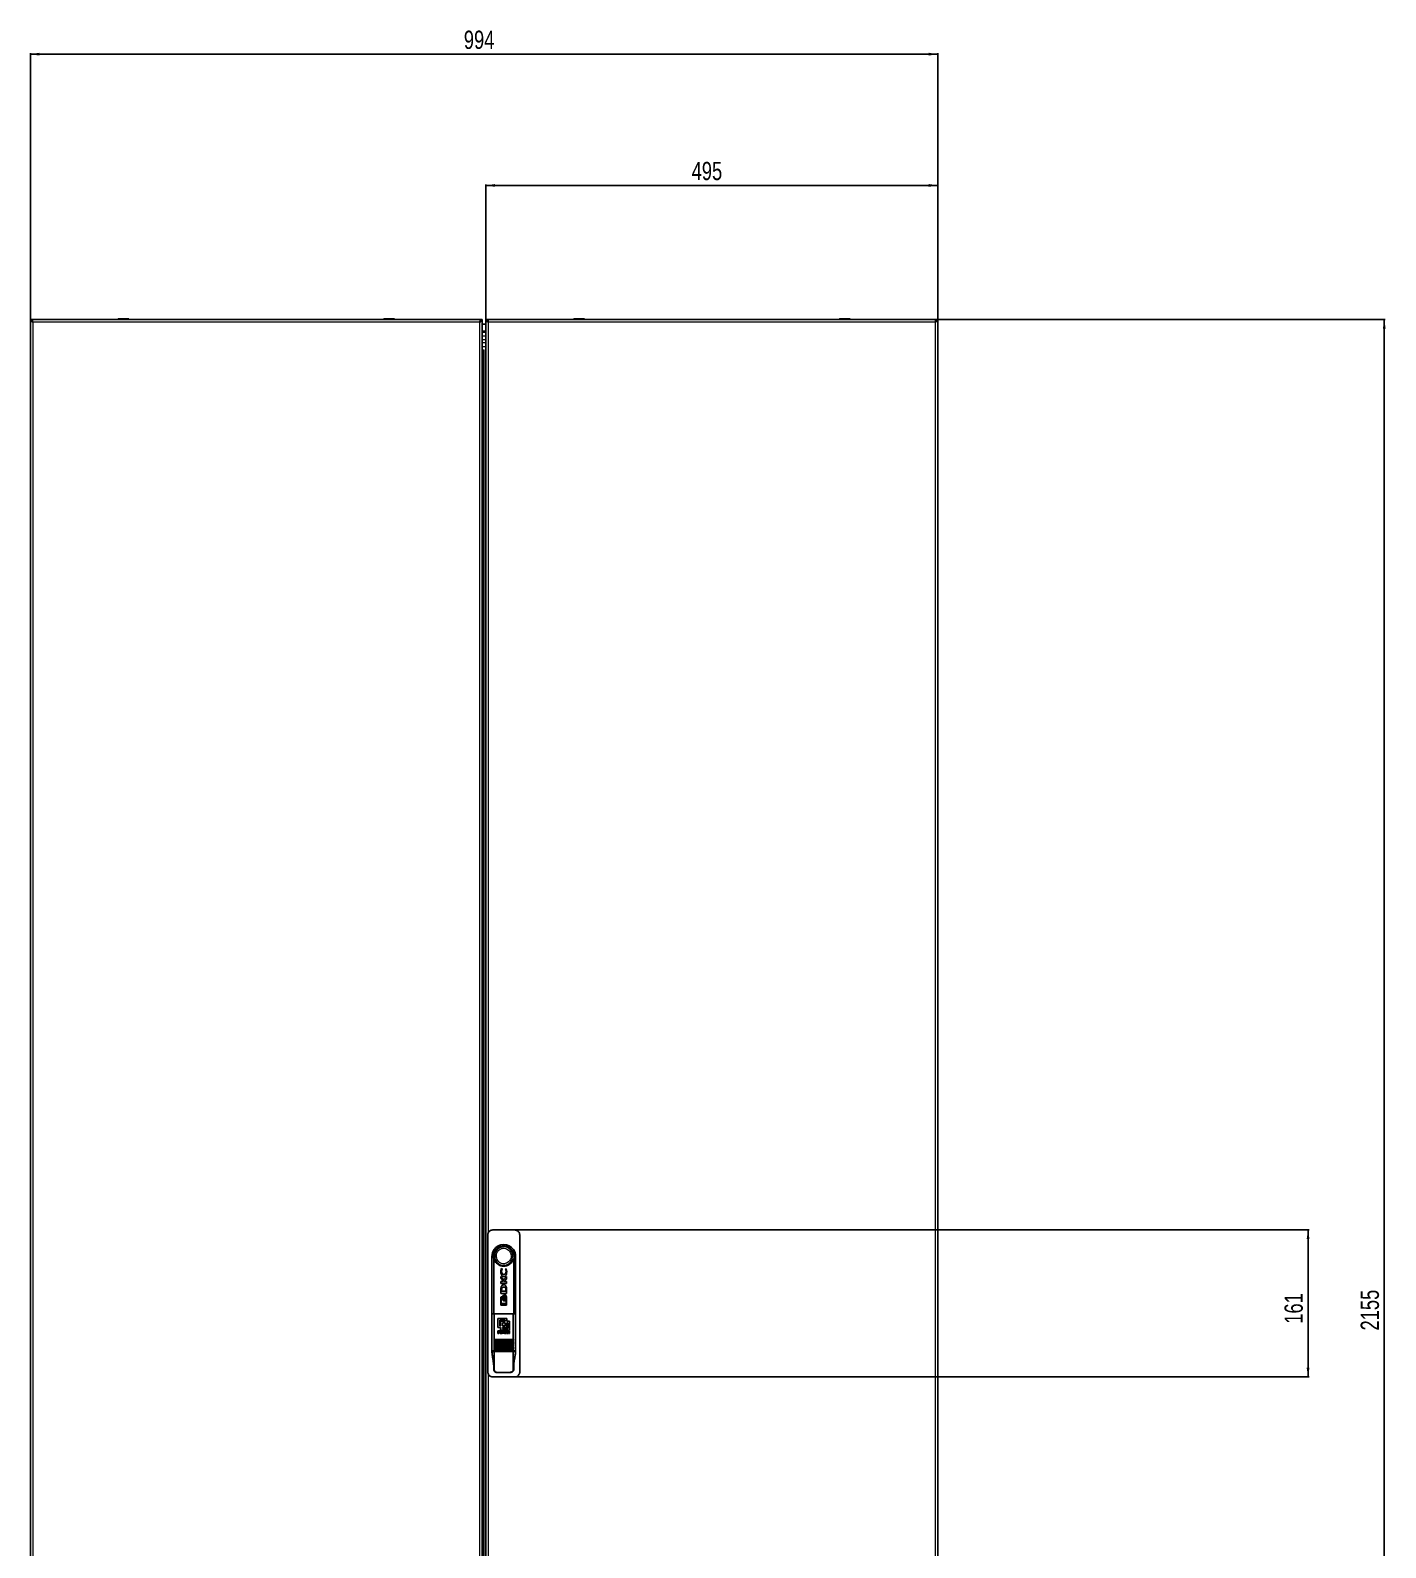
# Model space of a CAD drawing. Header units: millimetres. Extents: x -1235 to 3208, y -2404 to 1219.
# Drawn here: x 1724 to 3208, y -742 to 920 of the extents above; entities that cross this region are included whole.
import ezdxf

# ---------------------------------------------------------------- set-up
doc = ezdxf.new("R2010")
doc.units = ezdxf.units.MM
doc.layers.add('FORMAT', color=7, linetype='Continuous')
doc.styles.add('SLDTEXTSTYLE0', font='TXT', dxfattribs={"width": 0.75})
doc.dimstyles.new('SLDDIMSTYLE0', dxfattribs={"dimtxt": 20, "dimasz": 10, "dimexe": 0, "dimexo": 0.0625, "dimgap": 5, "dimtad": 2, "dimdec": 1, "dimrnd": 1e-09, "dimzin": 12, "dimdsep": 46, "dimtxsty": 'SLDTEXTSTYLE0', "dimsah": 1, "dimcen": 0.09, "dimadec": 0, "dimazin": 3, "dimtfac": 1, "dimtofl": 0, "dimtmove": 0, "dimatfit": 3, "dimfxl": 0, "dimfrac": 2, "dimtolj": 1, "dimtzin": 12, "dimarcsym": 0})

# ---------------------------------------------------------------- blocks, each defined once
blk = doc.blocks.new('_D')
at = {"layer": 'FORMAT'}
for p, q in [((2715.7, 602.7), (3207.9, 602.7)), ((3206.9, -1552.3), (3206.9, 602.7)), ((2715.7, -1552.3), (3207.9, -1552.3))]:
    blk.add_line(p, q, dxfattribs=at)
for points in [[(3206.9, 602.7), (3205.4, 592.7), (3208.5, 592.7)], [(3206.9, -1552.3), (3208.5, -1542.3), (3205.4, -1542.3)]]:
    blk.add_solid(points, dxfattribs=at)
at = {"layer": 'FORMAT', "insert": (3181.1, -504.4), "char_height": 20, "attachment_point": 1, "rotation": 90, "style": 'SLDTEXTSTYLE0'}
blk.add_mtext('2155', dxfattribs=at)
blk = doc.blocks.new('_D_1')
at = {"layer": 'FORMAT'}
for p, q in [((1724, 602.7), (1724, 894.4)), ((1724, 893.4), (2718, 893.4)), ((2718, 602.7), (2718, 894.4))]:
    blk.add_line(p, q, dxfattribs=at)
for points in [[(1724, 893.4), (1734, 891.9), (1734, 895)], [(2718, 893.4), (2708, 895), (2708, 891.9)]]:
    blk.add_solid(points, dxfattribs=at)
at = {"layer": 'FORMAT', "insert": (2198.8, 919.2), "char_height": 20, "attachment_point": 1, "style": 'SLDTEXTSTYLE0'}
blk.add_mtext('994', dxfattribs=at)
blk = doc.blocks.new('_D_2')
at = {"layer": 'FORMAT'}
for p, q in [((2223, 602.7), (2223, 750.7)), ((2718, 749.7), (2223, 749.7)), ((2718, 602.7), (2718, 750.7))]:
    blk.add_line(p, q, dxfattribs=at)
for points in [[(2223, 749.7), (2233, 748.1), (2233, 751.2)], [(2718, 749.7), (2708, 751.2), (2708, 748.1)]]:
    blk.add_solid(points, dxfattribs=at)
at = {"layer": 'FORMAT', "insert": (2448.3, 775.5), "char_height": 20, "attachment_point": 1, "style": 'SLDTEXTSTYLE0'}
blk.add_mtext('495', dxfattribs=at)
blk = doc.blocks.new('_D_3')
at = {"layer": 'FORMAT'}
for p, q in [((2254.5, -394.3), (3124.5, -394.3)), ((3123.5, -394.3), (3123.5, -555.3)), ((2254.5, -555.3), (3124.5, -555.3))]:
    blk.add_line(p, q, dxfattribs=at)
for points in [[(3123.5, -394.3), (3121.9, -404.3), (3125, -404.3)], [(3123.5, -555.3), (3125, -545.3), (3121.9, -545.3)]]:
    blk.add_solid(points, dxfattribs=at)
at = {"layer": 'FORMAT', "insert": (3097.7, -497), "char_height": 20, "attachment_point": 1, "rotation": 90, "style": 'SLDTEXTSTYLE0'}
blk.add_mtext('161', dxfattribs=at)

msp = doc.modelspace()

# ---------------------------------------------------------------- linework, layer by layer
at = {"color": 7, "linetype": 'Continuous', "lineweight": 25}
for p, q in [((1724, -1552.32), (1724, 602.68)), ((1724, 602.68), (1726, 602.68)), ((2216.7, 602.68), (1726.3, 602.68)), ((1726.3, 600.68), (1726.3, 602.68)), ((1820.25, 603.43), (1820.25, 602.68)), ((1820.5, 603.68), (1831.5, 603.68)), ((1831.75, 602.68), (1831.75, 603.43)), ((2111.25, 603.43), (2111.25, 602.68)), ((2111.5, 603.68), (2113.99, 603.68)), ((2113.99, 603.68), (2122.5, 603.68)), ((2122.75, 602.68), (2122.75, 603.43)), ((2216.7, 602.68), (2216.7, 600.68)), ((2219, 602.68), (2217, 602.68)), ((2219, -1552.32), (2219, 602.68)), ((2223, 602.68), (2223, -1552.32)), ((2223, 602.68), (2225, 602.68)), ((2225.3, 602.68), (2715.7, 602.68)), ((2225.3, 602.68), (2225.3, 600.97)), ((2319.25, 603.43), (2319.25, 602.68)), ((2319.5, 603.68), (2330.5, 603.68)), ((2330.75, 602.68), (2330.75, 603.43)), ((2610.25, 603.43), (2610.25, 602.68)), ((2610.5, 603.68), (2612.99, 603.68)), ((2612.99, 603.68), (2621.5, 603.68)), ((2621.75, 602.68), (2621.75, 603.43)), ((2715.7, 600.98), (2715.7, 602.68)), ((2718, 602.68), (2716, 602.68)), ((2718, -1552.32), (2718, 602.68)), ((2223, 597.68), (2219, 597.68)), ((2219.54, 568.88), (2219, 568.88)), ((2219.13, 564.88), (2219, 564.88)), ((2254.5, -394.32), (2230.5, -394.32)), ((2225, -399.82), (2225, -549.82)), ((2260, -549.82), (2260, -399.82)), ((2229.5, -423.32), (2229.5, -526.32)), ((2231.5, -486.32), (2231.5, -426.32)), ((2231.5, -426.32), (2231.5, -426.32)), ((2253.5, -426.32), (2253.5, -486.32)), ((2253.5, -426.32), (2253.5, -426.32)), ((2255.5, -526.32), (2255.5, -423.32)), ((2239.8, -436.64), (2239.27, -439.8)), ((2242.14, -448.99), (2239.35, -445.19)), ((2239.35, -445.19), (2239.35, -446.89)), ((2239.35, -446.89), (2242.31, -450.88)), ((2240.89, -437.02), (2239.8, -436.64)), ((2240.89, -437.31), (2240.89, -437.02)), ((2245.64, -445.1), (2242.14, -448.99)), ((2243, -450.88), (2245.64, -447.84)), ((2245.29, -437.04), (2244.48, -436.76)), ((2244.48, -436.76), (2244.48, -436.99)), ((2245.73, -439.82), (2245.29, -437.04)), ((2245.64, -447.84), (2245.64, -445.1)), ((2242.31, -450.88), (2239.35, -450.88)), ((2239.35, -450.88), (2239.35, -453.1)), ((2239.35, -453.1), (2245.64, -453.1)), ((2239.36, -459.5), (2239.36, -463.74)), ((2239.36, -463.74), (2245.65, -463.74)), ((2240.32, -458.84), (2240.23, -459.81)), ((2240.23, -459.81), (2240.23, -461.37)), ((2240.23, -461.37), (2244.87, -461.37)), ((2245.64, -450.88), (2243, -450.88)), ((2244.87, -461.37), (2244.87, -459.95)), ((2245.62, -458.68), (2245.44, -457.06)), ((2245.65, -459.68), (2245.62, -458.68)), ((2245.64, -453.1), (2245.64, -450.88)), ((2245.65, -459.7), (2245.65, -459.68)), ((2245.65, -459.72), (2245.65, -459.7)), ((2245.65, -463.74), (2245.65, -459.72)), ((2239.35, -468.32), (2239.35, -476.17)), ((2239.86, -474.71), (2239.86, -468.46)), ((2239.86, -468.46), (2240.45, -468.46)), ((2245.16, -474.71), (2239.86, -474.71)), ((2240.45, -467.67), (2240.01, -467.67)), ((2240.01, -476.82), (2244.99, -476.82)), ((2240.45, -468.46), (2240.45, -467.67)), ((2242.17, -471.64), (2242.44, -471.5)), ((2242.46, -465.97), (2242.23, -465.82)), ((2242.37, -472.11), (2243.05, -472.11)), ((2243.2, -465.44), (2242.53, -465.44)), ((2242.59, -471.39), (2242.83, -471.11)), ((2242.83, -466.37), (2242.6, -466.09)), ((2242.94, -468.74), (2243.21, -467.18)), ((2243.22, -470.31), (2242.94, -468.74)), ((2243.21, -467.18), (2242.98, -466.62)), ((2242.99, -470.87), (2243.22, -470.31)), ((2243.44, -472.11), (2244.14, -472.11)), ((2244.29, -465.44), (2243.59, -465.44)), ((2245.16, -471.03), (2245.16, -474.71)), ((2245.64, -476.17), (2245.64, -468.32)), ((2229.53, -486.32), (2229.53, -526.82)), ((2229.53, -486.32), (2232.16, -486.32)), ((2232.16, -486.32), (2252.84, -486.32)), ((2232.16, -486.32), (2232.16, -514.32)), ((2236.16, -491.32), (2245.92, -491.32)), ((2236.16, -491.32), (2236.16, -501.08)), ((2238.11, -493.27), (2238.11, -499.13)), ((2238.11, -493.27), (2243.96, -493.27)), ((2239.08, -494.25), (2239.08, -499.13)), ((2243.96, -494.25), (2239.08, -494.25)), ((2241.04, -496.2), (2241.04, -499.13)), ((2241.04, -496.2), (2243.96, -496.2)), ((2243.96, -493.27), (2243.96, -494.25)), ((2243.96, -496.2), (2243.96, -499.13)), ((2245.92, -491.32), (2245.92, -494.25)), ((2245.92, -494.25), (2248.84, -494.25)), ((2245.92, -496.2), (2245.92, -501.08)), ((2245.92, -496.2), (2246.89, -496.2)), ((2246.89, -496.2), (2246.89, -502.05)), ((2248.84, -494.25), (2248.84, -504.01)), ((2252.84, -486.32), (2252.84, -514.32)), ((2252.84, -486.32), (2255.46, -486.32)), ((2255.46, -486.32), (2255.46, -526.82)), ((2231.9, -514.42), (2232.1, -514.42)), ((2252.9, -514.42), (2232.1, -514.42)), ((2239.08, -501.08), (2236.16, -501.08)), ((2238.22, -504.88), (2236.16, -504.88)), ((2236.16, -504.88), (2236.16, -507.85)), ((2236.16, -507.85), (2237.03, -507.85)), ((2237.03, -505.38), (2237.03, -506.17)), ((2237.03, -505.38), (2238.1, -505.38)), ((2238.06, -506.17), (2237.03, -506.17)), ((2237.03, -506.67), (2237.03, -507.85)), ((2237.03, -506.67), (2237.96, -506.67)), ((2239.08, -499.13), (2238.11, -499.13)), ((2238.6, -507.15), (2238.61, -507.47)), ((2238.74, -507.85), (2239.7, -507.85)), ((2239.08, -501.08), (2239.08, -504.01)), ((2248.84, -504.01), (2239.08, -504.01)), ((2239.53, -507.42), (2239.51, -507.06)), ((2239.53, -507.42), (2239.53, -507.43)), ((2239.7, -507.76), (2239.7, -507.85)), ((2241.54, -504.88), (2240, -507.85)), ((2240, -507.85), (2240.94, -507.85)), ((2240.94, -507.85), (2241.22, -507.24)), ((2243.96, -499.13), (2241.04, -499.13)), ((2241.04, -501.08), (2241.04, -502.05)), ((2241.04, -501.08), (2245.92, -501.08)), ((2246.89, -502.05), (2241.04, -502.05)), ((2241.22, -507.24), (2242.89, -507.24)), ((2241.46, -506.75), (2242.05, -505.48)), ((2242.65, -506.75), (2241.46, -506.75)), ((2242.56, -504.88), (2241.54, -504.88)), ((2242.05, -505.48), (2242.65, -506.75)), ((2244.12, -507.85), (2242.56, -504.88)), ((2242.89, -507.24), (2243.19, -507.85)), ((2243.19, -507.85), (2244.12, -507.85)), ((2245.89, -504.88), (2244.57, -504.88)), ((2244.57, -504.88), (2244.57, -507.85)), ((2244.57, -507.85), (2245.41, -507.85)), ((2245.41, -505.45), (2245.41, -507.85)), ((2245.41, -505.45), (2246.29, -507.85)), ((2246.74, -507.14), (2245.89, -504.88)), ((2246.29, -507.85), (2247.2, -507.85)), ((2247.59, -504.88), (2246.74, -507.14)), ((2247.2, -507.85), (2248.08, -505.45)), ((2248.91, -504.88), (2247.59, -504.88)), ((2248.08, -505.45), (2248.08, -507.85)), ((2248.08, -507.85), (2248.91, -507.85)), ((2248.91, -504.88), (2248.91, -507.85)), ((2252.9, -514.42), (2253.1, -514.42)), ((2229.53, -526.82), (2232.16, -526.82)), ((2229.53, -527.32), (2232.16, -527.32)), ((2231.5, -527.32), (2231.5, -526.82)), ((2252.9, -515.82), (2232.1, -515.82)), ((2252.9, -517.22), (2232.1, -517.22)), ((2252.9, -518.62), (2232.1, -518.62)), ((2252.9, -520.02), (2232.1, -520.02)), ((2252.9, -521.42), (2232.1, -521.42)), ((2252.9, -522.82), (2232.1, -522.82)), ((2252.9, -524.22), (2232.1, -524.22)), ((2232.16, -525.52), (2232.16, -526.82)), ((2232.16, -526.82), (2252.84, -526.82)), ((2232.16, -547.32), (2232.16, -527.32)), ((2232.16, -527.32), (2252.84, -527.32)), ((2252.84, -525.52), (2252.84, -526.82)), ((2252.84, -526.82), (2255.46, -526.82)), ((2252.84, -547.32), (2252.84, -527.32)), ((2252.84, -527.32), (2255.46, -527.32)), ((2253.5, -526.82), (2253.5, -527.32)), ((2231.54, -547.32), (2231.54, -544.23)), ((2253.46, -547.32), (2253.46, -544.23)), ((2230.5, -555.32), (2254.5, -555.32)), ((2235.77, -550.32), (2234.84, -550.32)), ((2249.23, -550.32), (2235.77, -550.32)), ((2250.16, -550.32), (2249.23, -550.32))]:
    msp.add_line(p, q, dxfattribs=at)
at = {"color": 8, "linetype": 'Continuous', "lineweight": 18}
for p, q in [((1726.6, 600.08), (1726.6, -1549.72)), ((2216.4, 600.08), (1726.6, 600.08)), ((1831.75, 603.43), (1820.25, 603.43)), ((2113.85, 603.43), (2111.25, 603.43)), ((2122.75, 603.43), (2113.85, 603.43)), ((2216.4, -1549.72), (2216.4, 600.08)), ((2225.6, 600.08), (2225.6, -397.48)), ((2715.4, 600.08), (2225.6, 600.08)), ((2330.75, 603.43), (2319.25, 603.43)), ((2612.85, 603.43), (2610.25, 603.43)), ((2621.75, 603.43), (2612.85, 603.43)), ((2715.4, -1549.72), (2715.4, 600.08)), ((2223, 589.96), (2219, 589.96)), ((2223, 588.51), (2219, 588.51)), ((2223, 584.74), (2219, 584.74)), ((2223, 580.42), (2219, 580.42)), ((2223, 577.19), (2219, 577.19)), ((2223, 572.86), (2219, 572.86)), ((2220.01, -1519.45), (2220.01, 569.81)), ((2220.48, 569.83), (2220.48, -1519.47)), ((2221.05, -1519.13), (2221.05, 569.5)), ((2222.4, 569.5), (2222.4, -1519.13)), ((2232.16, -514.32), (2252.84, -514.32)), ((2231.54, -547.32), (2232.16, -547.32)), ((2252.84, -547.32), (2253.46, -547.32)), ((2225.6, -552.16), (2225.6, -1549.72))]:
    msp.add_line(p, q, dxfattribs=at)
at = {"color": 7, "linetype": 'Continuous', "lineweight": 25}
for centre, radius, start, end in [((1820.5, 603.43), 0.25, 90, 180), ((1831.5, 603.43), 0.25, 0, 90), ((2111.5, 603.43), 0.25, 90, 180), ((2122.5, 603.43), 0.25, 0, 90), ((2319.5, 603.43), 0.25, 90, 180), ((2330.5, 603.43), 0.25, 0, 90), ((2610.5, 603.43), 0.25, 90, 180), ((2621.5, 603.43), 0.25, 0, 90), ((2242.5, -423.32), 11.4, 344.74488, 195.25752), ((2242.5, -423.32), 13, 35.39435, 144.60565), ((2242.5, -423.32), 13, 144.60565, 180), ((2242.5, -423.32), 13, 0, 35.39435), ((2242.5, -526.32), 13, 180, 184.41172), ((2242.5, -526.32), 13, 355.58829, 0)]:
    msp.add_arc(centre, radius, start, end, dxfattribs=at)
for points in [[(1724, 602.68), (1724.04, 602.47), (1724.12, 602.03), (1724.72, 601.38), (1725.58, 600.73), (1726.26, 600.3), (1726.6, 600.08)], [(1726, 602.68), (1726.04, 602.25), (1726.11, 601.38), (1726.44, 600.52), (1726.6, 600.08)], [(1726.6, 600.08), (1726.57, 600.42), (1726.52, 601.1), (1726.45, 601.96), (1726.37, 602.56), (1726.32, 602.64), (1726.3, 602.68)], [(1726.6, 600.08), (1726.57, 600.16), (1726.52, 600.32), (1726.45, 600.52), (1726.37, 600.65), (1726.32, 600.67), (1726.3, 600.68)], [(2216.4, 600.08), (2216.56, 600.52), (2216.89, 601.38), (2216.96, 602.25), (2217, 602.68)], [(2216.4, 600.08), (2216.74, 600.3), (2217.42, 600.73), (2218.28, 601.38), (2218.88, 602.03), (2218.96, 602.47), (2219, 602.68)], [(2216.7, 602.68), (2216.67, 602.64), (2216.62, 602.56), (2216.55, 601.96), (2216.47, 601.1), (2216.42, 600.42), (2216.4, 600.08)], [(2216.7, 600.68), (2216.67, 600.67), (2216.62, 600.65), (2216.55, 600.52), (2216.47, 600.32), (2216.42, 600.16), (2216.4, 600.08)], [(2225.6, 600.08), (2225.57, 600.42), (2225.52, 601.1), (2225.45, 601.96), (2225.37, 602.56), (2225.32, 602.64), (2225.3, 602.68)], [(2715.7, 602.68), (2715.67, 602.64), (2715.62, 602.56), (2715.55, 601.96), (2715.47, 601.1), (2715.42, 600.42), (2715.4, 600.08)]]:
    msp.add_open_spline(points, degree=3, dxfattribs=at)
for points, knots in [([(2223, 602.68), (2223.03, 602.5), (2223.09, 602.09), (2223.62, 601.46), (2224.5, 600.78), (2225.22, 600.32), (2225.6, 600.08)], [0, 0, 0, 0, 0.2135062, 0.4683221, 0.7232409, 1, 1, 1, 1]), ([(2225, 602.68), (2225.03, 602.3), (2225.07, 601.68), (2225.34, 600.82), (2225.51, 600.33), (2225.6, 600.08)], [0, 0, 0, 0, 0.4375, 0.7156903, 1, 1, 1, 1]), ([(2715.4, 600.08), (2715.69, 600.26), (2716.32, 600.67), (2717.18, 601.29), (2717.86, 601.98), (2717.95, 602.44), (2718, 602.68)], [0, 0, 0, 0, 0.2113527, 0.4661677, 0.7210903, 1, 1, 1, 1]), ([(2715.4, 600.08), (2715.54, 600.46), (2715.76, 601.08), (2715.96, 601.95), (2715.99, 602.44), (2716, 602.68)], [0, 0, 0, 0, 0.4375, 0.7156903, 1, 1, 1, 1]), ([(2230.5, -394.32), (2229.88, -394.38), (2228.64, -394.5), (2227, -395.45), (2225.75, -396.84), (2225.09, -398.39), (2225.03, -399.41), (2225, -399.82)], [0, 0, 0, 0, 0.2146939, 0.4293877, 0.6440816, 0.8587754, 1, 1, 1, 1]), ([(2260, -399.82), (2259.94, -399.2), (2259.82, -397.96), (2258.87, -396.32), (2257.47, -395.07), (2255.93, -394.41), (2254.91, -394.34), (2254.5, -394.32)], [0, 0, 0, 0, 0.2146898, 0.4293796, 0.6440728, 0.8587666, 1, 1, 1, 1]), ([(2253.5, -426.32), (2253.42, -426.46), (2253.32, -426.66), (2253.13, -426.6), (2253.09, -426.53), (2253.06, -426.54), (2253.03, -426.58), (2252.95, -426.72), (2252.69, -427.32), (2252.01, -428.83), (2250.34, -431), (2247.49, -433.02), (2243.88, -434.07), (2240.08, -433.9), (2236.54, -432.5), (2233.99, -430.27), (2232.66, -428.21), (2232.17, -426.98), (2231.99, -426.61), (2231.95, -426.56), (2231.93, -426.53), (2231.9, -426.55), (2231.81, -426.62), (2231.64, -426.65), (2231.55, -426.44), (2231.5, -426.32)], [0, 0, 0, 0, 0.0606924, 0.0805589, 0.0842327, 0.0858551, 0.088471, 0.0918895, 0.1038086, 0.1490341, 0.2394014, 0.348151, 0.4589406, 0.5711838, 0.6838346, 0.7958468, 0.8697554, 0.9066852, 0.9101249, 0.9128346, 0.9146791, 0.9165483, 0.9244032, 0.9559527, 1, 1, 1, 1]), ([(2239.27, -439.8), (2239.3, -440.39), (2239.35, -441.57), (2239.85, -443.28), (2240.59, -444.59), (2241.42, -445.24), (2241.97, -445.47), (2242.27, -445.5), (2242.42, -445.51)], [0, 0, 0, 0, 0.2502823, 0.4993933, 0.7487907, 0.8746994, 0.9372862, 1, 1, 1, 1]), ([(2240.1, -439.74), (2240.13, -439.3), (2240.19, -438.43), (2240.65, -437.68), (2240.89, -437.31)], [0, 0, 0, 0, 0.50096338, 1, 1, 1, 1]), ([(2242.57, -443), (2242.38, -442.98), (2242.01, -442.95), (2241.49, -442.69), (2241.05, -442.34), (2240.58, -441.75), (2240.18, -440.87), (2240.12, -440.12), (2240.1, -439.74)], [0, 0, 0, 0, 0.1244159, 0.2483566, 0.3739824, 0.5001693, 0.7493996, 1, 1, 1, 1]), ([(2242.42, -445.51), (2242.73, -445.48), (2243.34, -445.43), (2244.17, -444.96), (2244.78, -444.26), (2245.33, -443.16), (2245.67, -441.65), (2245.71, -440.43), (2245.73, -439.82)], [0, 0, 0, 0, 0.1252623, 0.2501242, 0.3753839, 0.500707, 0.7503222, 1, 1, 1, 1]), ([(2245.04, -439.74), (2245.01, -440.12), (2244.96, -440.87), (2244.56, -441.74), (2244.1, -442.33), (2243.66, -442.69), (2243.14, -442.95), (2242.76, -442.98), (2242.57, -443)], [0, 0, 0, 0, 0.2499646, 0.4978209, 0.6230141, 0.7485813, 0.8742843, 1, 1, 1, 1]), ([(2244.48, -436.99), (2244.65, -437.44), (2244.98, -438.32), (2245.02, -439.27), (2245.04, -439.74)], [0, 0, 0, 0, 0.5000842, 1, 1, 1, 1]), ([(2240.01, -455.97), (2239.88, -456.24), (2239.62, -456.79), (2239.42, -457.99), (2239.38, -458.9), (2239.36, -459.5)], [0, 0, 0, 0, 0.249362, 0.4996719, 1, 1, 1, 1]), ([(2245.44, -457.06), (2245.35, -456.76), (2245.17, -456.16), (2244.66, -455.37), (2243.97, -454.74), (2243.12, -454.33), (2242.17, -454.29), (2241.27, -454.6), (2240.54, -455.2), (2240.19, -455.71), (2240.01, -455.97)], [0, 0, 0, 0, 0.1255568, 0.2501397, 0.3754769, 0.5000684, 0.6244194, 0.7493773, 0.8740706, 1, 1, 1, 1]), ([(2242.52, -456.82), (2242.24, -456.83), (2241.81, -456.84), (2241.27, -457.02), (2240.92, -457.27), (2240.67, -457.62), (2240.46, -458.15), (2240.37, -458.56), (2240.32, -458.84)], [0, 0, 0, 0, 0.2494324, 0.37514, 0.4993561, 0.6234585, 0.749245, 1, 1, 1, 1]), ([(2244.87, -459.95), (2244.86, -459.58), (2244.84, -458.83), (2244.64, -457.87), (2244.16, -457.27), (2243.49, -456.87), (2242.91, -456.84), (2242.52, -456.82)], [0, 0, 0, 0, 0.2484271, 0.4973724, 0.6229029, 0.7485104, 1, 1, 1, 1]), ([(2240.01, -467.67), (2239.93, -467.68), (2239.76, -467.7), (2239.54, -467.85), (2239.42, -468.03), (2239.36, -468.19), (2239.36, -468.28), (2239.35, -468.32)], [0, 0, 0, 0, 0.2494454, 0.4989987, 0.7485105, 0.8738593, 1, 1, 1, 1]), ([(2239.35, -476.17), (2239.36, -476.21), (2239.36, -476.3), (2239.41, -476.46), (2239.54, -476.64), (2239.76, -476.79), (2239.93, -476.81), (2240.01, -476.82)], [0, 0, 0, 0, 0.1253881, 0.2505914, 0.5001924, 0.7498055, 1, 1, 1, 1]), ([(2242.23, -465.82), (2242.1, -465.88), (2241.84, -466.01), (2241.43, -466.42), (2241.08, -467.05), (2240.82, -467.88), (2240.8, -468.45), (2240.78, -468.74)], [0, 0, 0, 0, 0.1246003, 0.2489765, 0.5004054, 0.7493329, 1, 1, 1, 1]), ([(2240.78, -468.74), (2240.79, -469.02), (2240.82, -469.58), (2241.06, -470.4), (2241.4, -471.02), (2241.8, -471.44), (2242.05, -471.57), (2242.17, -471.64)], [0, 0, 0, 0, 0.2487307, 0.4973773, 0.750528, 0.8752331, 1, 1, 1, 1]), ([(2241.29, -468.74), (2241.34, -468.22), (2241.41, -467.44), (2241.87, -466.48), (2242.26, -466.14), (2242.46, -465.97)], [0, 0, 0, 0, 0.4989654, 0.749922, 1, 1, 1, 1]), ([(2242.44, -471.5), (2242.25, -471.33), (2241.86, -470.98), (2241.41, -470.03), (2241.34, -469.25), (2241.29, -468.74)], [0, 0, 0, 0, 0.2495753, 0.5008418, 1, 1, 1, 1]), ([(2242.6, -466.09), (2242.43, -466.26), (2242.09, -466.62), (2241.7, -467.53), (2241.64, -468.25), (2241.59, -468.74)], [0, 0, 0, 0, 0.2501927, 0.5001584, 1, 1, 1, 1]), ([(2241.59, -468.74), (2241.64, -469.22), (2241.7, -469.95), (2242.09, -470.85), (2242.42, -471.21), (2242.59, -471.39)], [0, 0, 0, 0, 0.49958431, 0.74952711, 1, 1, 1, 1]), ([(2242.1, -468.74), (2242.13, -468.32), (2242.17, -467.68), (2242.47, -466.89), (2242.71, -466.54), (2242.83, -466.37)], [0, 0, 0, 0, 0.5014603, 0.750257, 1, 1, 1, 1]), ([(2242.83, -471.11), (2242.71, -470.94), (2242.47, -470.59), (2242.18, -469.79), (2242.14, -469.16), (2242.1, -468.74)], [0, 0, 0, 0, 0.2508953, 0.500775, 1, 1, 1, 1]), ([(2243.87, -468.74), (2243.82, -469.39), (2243.74, -470.36), (2243.23, -471.38), (2242.81, -471.88), (2242.52, -472.03), (2242.37, -472.11)], [0, 0, 0, 0, 0.4971459, 0.7483739, 0.8746499, 1, 1, 1, 1]), ([(2242.98, -466.62), (2242.82, -466.95), (2242.48, -467.62), (2242.45, -468.37), (2242.43, -468.74)], [0, 0, 0, 0, 0.4984332, 1, 1, 1, 1]), ([(2242.43, -468.74), (2242.45, -469.12), (2242.48, -469.87), (2242.82, -470.54), (2242.99, -470.87)], [0, 0, 0, 0, 0.5014711, 1, 1, 1, 1]), ([(2242.53, -465.44), (2242.66, -465.53), (2242.91, -465.71), (2243.29, -466.21), (2243.75, -467.19), (2243.82, -468.12), (2243.87, -468.74)], [0, 0, 0, 0, 0.12567833, 0.25113951, 0.5015899, 1, 1, 1, 1]), ([(2243.05, -472.11), (2243.19, -472.03), (2243.48, -471.88), (2243.9, -471.38), (2244.42, -470.36), (2244.49, -469.39), (2244.54, -468.74)], [0, 0, 0, 0, 0.1252924, 0.2510094, 0.5010488, 1, 1, 1, 1]), ([(2244.54, -468.74), (2244.5, -468.12), (2244.43, -467.2), (2243.96, -466.21), (2243.59, -465.71), (2243.33, -465.53), (2243.2, -465.44)], [0, 0, 0, 0, 0.49616807, 0.74770282, 0.87411145, 1, 1, 1, 1]), ([(2244.94, -468.74), (2244.89, -469.39), (2244.81, -470.36), (2244.3, -471.38), (2243.88, -471.88), (2243.59, -472.03), (2243.44, -472.11)], [0, 0, 0, 0, 0.4971542, 0.7483802, 0.8746534, 1, 1, 1, 1]), ([(2243.59, -465.44), (2243.72, -465.53), (2243.98, -465.71), (2244.35, -466.21), (2244.82, -467.19), (2244.89, -468.12), (2244.94, -468.74)], [0, 0, 0, 0, 0.1256773, 0.2511366, 0.5015854, 1, 1, 1, 1]), ([(2244.14, -472.11), (2244.25, -472.05), (2244.48, -471.94), (2244.85, -471.59), (2245.03, -471.25), (2245.16, -471.03)], [0, 0, 0, 0, 0.2481114, 0.4958631, 1, 1, 1, 1]), ([(2245.64, -468.32), (2245.62, -468.05), (2245.57, -467.5), (2245.28, -466.73), (2244.96, -466.13), (2244.63, -465.68), (2244.4, -465.52), (2244.29, -465.44)], [0, 0, 0, 0, 0.2498218, 0.4993095, 0.7487414, 0.8748789, 1, 1, 1, 1]), ([(2244.99, -476.82), (2245.07, -476.81), (2245.24, -476.79), (2245.46, -476.64), (2245.58, -476.46), (2245.64, -476.3), (2245.64, -476.21), (2245.64, -476.17)], [0, 0, 0, 0, 0.2494374, 0.4989967, 0.7485162, 0.8738601, 1, 1, 1, 1]), ([(2232.16, -515.72), (2232.11, -515.5), (2232.05, -515.18), (2231.96, -514.74), (2231.92, -514.53), (2231.9, -514.42)], [0, 0, 0, 0, 0.49999327, 0.74999583, 1, 1, 1, 1]), ([(2232.1, -514.42), (2232.11, -514.42), (2232.13, -514.41), (2232.14, -514.39), (2232.15, -514.36), (2232.16, -514.33), (2232.16, -514.32), (2232.16, -514.32)], [0, 0, 0, 0, 0.2956914, 0.5686867, 0.7598531, 0.9519121, 1, 1, 1, 1]), ([(2237.96, -506.67), (2238.07, -506.67), (2238.23, -506.68), (2238.41, -506.74), (2238.49, -506.8), (2238.56, -506.91), (2238.59, -507.03), (2238.59, -507.12), (2238.6, -507.15)], [0, 0, 0, 0, 0.3623072, 0.4997618, 0.6038945, 0.7077513, 0.8881589, 1, 1, 1, 1]), ([(2238.75, -505.78), (2238.74, -505.82), (2238.74, -505.9), (2238.68, -506), (2238.59, -506.08), (2238.39, -506.17), (2238.2, -506.17), (2238.06, -506.17)], [0, 0, 0, 0, 0.1448477, 0.2595538, 0.3741459, 0.5488424, 1, 1, 1, 1]), ([(2238.1, -505.38), (2238.24, -505.38), (2238.42, -505.39), (2238.62, -505.49), (2238.7, -505.58), (2238.74, -505.68), (2238.75, -505.75), (2238.75, -505.78)], [0, 0, 0, 0, 0.4647786, 0.6394977, 0.7667833, 0.8944855, 1, 1, 1, 1]), ([(2239.62, -505.72), (2239.62, -505.62), (2239.6, -505.46), (2239.49, -505.25), (2239.3, -505.08), (2238.88, -504.9), (2238.49, -504.89), (2238.22, -504.88)], [0, 0, 0, 0, 0.14914118, 0.26413398, 0.37885165, 0.56023249, 1, 1, 1, 1]), ([(2238.61, -507.47), (2238.61, -507.5), (2238.62, -507.57), (2238.65, -507.7), (2238.69, -507.79), (2238.73, -507.84), (2238.74, -507.85)], [0, 0, 0, 0, 0.2561394, 0.5126978, 0.9190221, 1, 1, 1, 1]), ([(2238.99, -506.41), (2239.1, -506.38), (2239.28, -506.33), (2239.48, -506.16), (2239.59, -505.97), (2239.62, -505.81), (2239.62, -505.73), (2239.62, -505.72)], [0, 0, 0, 0, 0.3314728, 0.5464809, 0.7625261, 0.960277, 1, 1, 1, 1]), ([(2239.51, -507.06), (2239.5, -506.95), (2239.48, -506.79), (2239.38, -506.6), (2239.21, -506.48), (2239.07, -506.44), (2238.99, -506.41)], [0, 0, 0, 0, 0.3364219, 0.5234602, 0.710673, 1, 1, 1, 1]), ([(2239.7, -507.76), (2239.68, -507.75), (2239.62, -507.72), (2239.57, -507.64), (2239.54, -507.54), (2239.53, -507.46), (2239.53, -507.43)], [0, 0, 0, 0, 0.2026304, 0.4204058, 0.7280078, 1, 1, 1, 1]), ([(2252.84, -514.32), (2252.84, -514.33), (2252.84, -514.35), (2252.85, -514.37), (2252.86, -514.4), (2252.88, -514.41), (2252.89, -514.42), (2252.9, -514.42)], [0, 0, 0, 0, 0.1717087, 0.3429843, 0.5250053, 0.735802, 1, 1, 1, 1]), ([(2253.1, -514.42), (2253.08, -514.53), (2253.03, -514.8), (2252.94, -515.23), (2252.88, -515.56), (2252.84, -515.72)], [0, 0, 0, 0, 0.249996, 0.6249953, 1, 1, 1, 1]), ([(2229.53, -527.32), (2229.64, -528.56), (2229.85, -531.05), (2230.26, -533.59), (2230.47, -534.87)], [0, 0, 0, 0, 0.499713, 1, 1, 1, 1]), ([(2232.16, -517.12), (2232.11, -516.9), (2232.05, -516.58), (2231.96, -516.14), (2231.92, -515.93), (2231.9, -515.82)], [0, 0, 0, 0, 0.4999933, 0.7499958, 1, 1, 1, 1]), ([(2232.16, -518.52), (2232.11, -518.3), (2232.05, -517.98), (2231.96, -517.54), (2231.92, -517.33), (2231.9, -517.22)], [0, 0, 0, 0, 0.4999933, 0.7499958, 1, 1, 1, 1]), ([(2232.16, -519.92), (2232.11, -519.7), (2232.05, -519.38), (2231.96, -518.94), (2231.92, -518.73), (2231.9, -518.62)], [0, 0, 0, 0, 0.4999933, 0.7499958, 1, 1, 1, 1]), ([(2232.16, -521.32), (2232.11, -521.1), (2232.05, -520.78), (2231.96, -520.34), (2231.92, -520.13), (2231.9, -520.02)], [0, 0, 0, 0, 0.4999933, 0.7499958, 1, 1, 1, 1]), ([(2232.16, -522.72), (2232.11, -522.5), (2232.05, -522.18), (2231.96, -521.74), (2231.92, -521.53), (2231.9, -521.42)], [0, 0, 0, 0, 0.4999933, 0.7499958, 1, 1, 1, 1]), ([(2232.16, -524.12), (2232.11, -523.9), (2232.05, -523.58), (2231.96, -523.14), (2231.92, -522.93), (2231.9, -522.82)], [0, 0, 0, 0, 0.4999933, 0.7499958, 1, 1, 1, 1]), ([(2232.16, -525.52), (2232.11, -525.3), (2232.05, -524.98), (2231.96, -524.54), (2231.92, -524.33), (2231.9, -524.22)], [0, 0, 0, 0, 0.4999933, 0.7499958, 1, 1, 1, 1]), ([(2232.1, -515.82), (2232.11, -515.82), (2232.13, -515.81), (2232.14, -515.79), (2232.15, -515.76), (2232.16, -515.73), (2232.16, -515.72), (2232.16, -515.72)], [0, 0, 0, 0, 0.2956914, 0.5686867, 0.7598531, 0.9519121, 1, 1, 1, 1]), ([(2232.1, -517.22), (2232.11, -517.22), (2232.13, -517.21), (2232.14, -517.19), (2232.15, -517.16), (2232.16, -517.13), (2232.16, -517.12), (2232.16, -517.12)], [0, 0, 0, 0, 0.2956914, 0.5686867, 0.7598531, 0.9519121, 1, 1, 1, 1]), ([(2232.1, -518.62), (2232.11, -518.62), (2232.13, -518.61), (2232.14, -518.59), (2232.15, -518.56), (2232.16, -518.53), (2232.16, -518.52), (2232.16, -518.52)], [0, 0, 0, 0, 0.2956914, 0.5686867, 0.7598531, 0.9519121, 1, 1, 1, 1]), ([(2232.1, -520.02), (2232.11, -520.02), (2232.13, -520.01), (2232.14, -519.99), (2232.15, -519.96), (2232.16, -519.93), (2232.16, -519.92), (2232.16, -519.92)], [0, 0, 0, 0, 0.2956914, 0.5686867, 0.7598531, 0.9519121, 1, 1, 1, 1]), ([(2232.1, -521.42), (2232.11, -521.42), (2232.13, -521.41), (2232.14, -521.39), (2232.15, -521.36), (2232.16, -521.33), (2232.16, -521.32), (2232.16, -521.32)], [0, 0, 0, 0, 0.2956914, 0.5686867, 0.7598531, 0.9519121, 1, 1, 1, 1]), ([(2232.1, -522.82), (2232.11, -522.82), (2232.13, -522.81), (2232.14, -522.79), (2232.15, -522.76), (2232.16, -522.73), (2232.16, -522.72), (2232.16, -522.72)], [0, 0, 0, 0, 0.2956914, 0.5686867, 0.7598531, 0.9519121, 1, 1, 1, 1]), ([(2232.1, -524.22), (2232.11, -524.22), (2232.13, -524.21), (2232.14, -524.19), (2232.15, -524.16), (2232.16, -524.13), (2232.16, -524.12), (2232.16, -524.12)], [0, 0, 0, 0, 0.2956914, 0.5686867, 0.7598531, 0.9519121, 1, 1, 1, 1]), ([(2252.84, -515.72), (2250.92, -515.72), (2247.07, -515.72), (2240.14, -515.72), (2235.19, -515.72), (2232.16, -515.72)], [0, 0, 0, 0, 0.2800507, 0.5600468, 1, 1, 1, 1]), ([(2252.84, -517.12), (2250.92, -517.12), (2247.07, -517.12), (2240.14, -517.12), (2235.19, -517.12), (2232.16, -517.12)], [0, 0, 0, 0, 0.2800507, 0.5600468, 1, 1, 1, 1]), ([(2252.84, -518.52), (2250.92, -518.52), (2247.07, -518.52), (2240.14, -518.52), (2235.19, -518.52), (2232.16, -518.52)], [0, 0, 0, 0, 0.2800507, 0.5600468, 1, 1, 1, 1]), ([(2252.84, -519.92), (2250.92, -519.92), (2247.07, -519.92), (2240.14, -519.92), (2235.19, -519.92), (2232.16, -519.92)], [0, 0, 0, 0, 0.2800507, 0.5600468, 1, 1, 1, 1]), ([(2252.84, -521.32), (2250.92, -521.32), (2247.07, -521.32), (2240.14, -521.32), (2235.19, -521.32), (2232.16, -521.32)], [0, 0, 0, 0, 0.28005072, 0.56004677, 1, 1, 1, 1]), ([(2252.84, -522.72), (2250.92, -522.72), (2247.07, -522.72), (2240.14, -522.72), (2235.19, -522.72), (2232.16, -522.72)], [0, 0, 0, 0, 0.2800507, 0.5600468, 1, 1, 1, 1]), ([(2252.84, -524.12), (2250.92, -524.12), (2247.07, -524.12), (2240.14, -524.12), (2235.19, -524.12), (2232.16, -524.12)], [0, 0, 0, 0, 0.2800507, 0.5600468, 1, 1, 1, 1]), ([(2252.84, -525.52), (2250.92, -525.52), (2247.07, -525.52), (2240.14, -525.52), (2235.19, -525.52), (2232.16, -525.52)], [0, 0, 0, 0, 0.2800507, 0.5600468, 1, 1, 1, 1]), ([(2252.84, -515.72), (2252.84, -515.73), (2252.84, -515.75), (2252.85, -515.77), (2252.86, -515.8), (2252.88, -515.81), (2252.89, -515.82), (2252.9, -515.82)], [0, 0, 0, 0, 0.17170867, 0.34298427, 0.5250053, 0.73580203, 1, 1, 1, 1]), ([(2253.1, -515.82), (2253.08, -515.93), (2253.03, -516.2), (2252.94, -516.63), (2252.88, -516.96), (2252.84, -517.12)], [0, 0, 0, 0, 0.249996, 0.6249953, 1, 1, 1, 1]), ([(2252.84, -517.12), (2252.84, -517.13), (2252.84, -517.15), (2252.85, -517.17), (2252.86, -517.2), (2252.88, -517.21), (2252.89, -517.22), (2252.9, -517.22)], [0, 0, 0, 0, 0.1717087, 0.3429843, 0.5250053, 0.735802, 1, 1, 1, 1]), ([(2253.1, -517.22), (2253.08, -517.33), (2253.03, -517.6), (2252.94, -518.03), (2252.88, -518.36), (2252.84, -518.52)], [0, 0, 0, 0, 0.249996, 0.6249953, 1, 1, 1, 1]), ([(2252.84, -518.52), (2252.84, -518.53), (2252.84, -518.55), (2252.85, -518.57), (2252.86, -518.6), (2252.88, -518.61), (2252.89, -518.62), (2252.9, -518.62)], [0, 0, 0, 0, 0.1717087, 0.3429843, 0.5250053, 0.735802, 1, 1, 1, 1]), ([(2253.1, -518.62), (2253.08, -518.73), (2253.03, -519), (2252.94, -519.43), (2252.88, -519.76), (2252.84, -519.92)], [0, 0, 0, 0, 0.249996, 0.6249953, 1, 1, 1, 1]), ([(2252.84, -519.92), (2252.84, -519.93), (2252.84, -519.95), (2252.85, -519.97), (2252.86, -520), (2252.88, -520.01), (2252.89, -520.02), (2252.9, -520.02)], [0, 0, 0, 0, 0.1717087, 0.3429843, 0.5250053, 0.735802, 1, 1, 1, 1]), ([(2253.1, -520.02), (2253.08, -520.13), (2253.03, -520.4), (2252.94, -520.83), (2252.88, -521.16), (2252.84, -521.32)], [0, 0, 0, 0, 0.249996, 0.6249953, 1, 1, 1, 1]), ([(2252.84, -521.32), (2252.84, -521.33), (2252.84, -521.35), (2252.85, -521.37), (2252.86, -521.4), (2252.88, -521.41), (2252.89, -521.42), (2252.9, -521.42)], [0, 0, 0, 0, 0.1717087, 0.3429843, 0.5250053, 0.735802, 1, 1, 1, 1]), ([(2253.1, -521.42), (2253.08, -521.53), (2253.03, -521.8), (2252.94, -522.23), (2252.88, -522.56), (2252.84, -522.72)], [0, 0, 0, 0, 0.249996, 0.6249953, 1, 1, 1, 1]), ([(2252.84, -522.72), (2252.84, -522.73), (2252.84, -522.75), (2252.85, -522.77), (2252.86, -522.8), (2252.88, -522.81), (2252.89, -522.82), (2252.9, -522.82)], [0, 0, 0, 0, 0.1717087, 0.3429843, 0.5250053, 0.735802, 1, 1, 1, 1]), ([(2253.1, -522.82), (2253.08, -522.93), (2253.03, -523.2), (2252.94, -523.63), (2252.88, -523.96), (2252.84, -524.12)], [0, 0, 0, 0, 0.249996, 0.6249953, 1, 1, 1, 1]), ([(2252.84, -524.12), (2252.84, -524.13), (2252.84, -524.15), (2252.85, -524.17), (2252.86, -524.2), (2252.88, -524.21), (2252.89, -524.22), (2252.9, -524.22)], [0, 0, 0, 0, 0.1717087, 0.3429843, 0.5250053, 0.735802, 1, 1, 1, 1]), ([(2253.1, -524.22), (2253.08, -524.33), (2253.03, -524.6), (2252.94, -525.03), (2252.88, -525.36), (2252.84, -525.52)], [0, 0, 0, 0, 0.249996, 0.6249953, 1, 1, 1, 1]), ([(2254.53, -534.87), (2254.73, -533.6), (2255.15, -531.06), (2255.36, -528.57), (2255.46, -527.32)], [0, 0, 0, 0, 0.499209, 1, 1, 1, 1]), ([(2230.47, -534.87), (2230.66, -536.04), (2231.05, -538.41), (2231.48, -541.61), (2231.53, -543.61), (2231.54, -544.23)], [0, 0, 0, 0, 0.4010146, 0.8123709, 1, 1, 1, 1]), ([(2234.84, -550.32), (2234.43, -550.28), (2233.63, -550.2), (2232.57, -549.6), (2231.85, -548.73), (2231.57, -547.91), (2231.55, -547.44), (2231.54, -547.32)], [0, 0, 0, 0, 0.2441944, 0.4889806, 0.7166564, 0.9231563, 1, 1, 1, 1]), ([(2232.16, -547.32), (2232.19, -547.61), (2232.25, -548.21), (2232.72, -549), (2233.43, -549.67), (2234.42, -550.16), (2235.25, -550.31), (2235.72, -550.32), (2235.77, -550.32)], [0, 0, 0, 0, 0.1698955, 0.3393802, 0.5190387, 0.7268484, 0.9704723, 1, 1, 1, 1]), ([(2249.23, -550.32), (2249.74, -550.27), (2250.65, -550.18), (2251.76, -549.54), (2252.5, -548.73), (2252.81, -547.94), (2252.84, -547.46), (2252.84, -547.32)], [0, 0, 0, 0, 0.2927041, 0.5265985, 0.7224308, 0.9192671, 1, 1, 1, 1]), ([(2253.46, -547.32), (2253.43, -547.64), (2253.36, -548.27), (2252.87, -549.12), (2252.13, -549.79), (2251.19, -550.24), (2250.5, -550.29), (2250.16, -550.32)], [0, 0, 0, 0, 0.1918411, 0.383469, 0.5809611, 0.7934617, 1, 1, 1, 1]), ([(2253.46, -544.23), (2253.47, -543.56), (2253.51, -542.2), (2253.74, -539.94), (2254.1, -537.46), (2254.39, -535.73), (2254.53, -534.87)], [0, 0, 0, 0, 0.2008823, 0.4071697, 0.701581, 1, 1, 1, 1]), ([(2225, -549.82), (2225.06, -550.44), (2225.18, -551.67), (2226.13, -553.32), (2227.53, -554.57), (2229.07, -555.22), (2230.09, -555.29), (2230.5, -555.32)], [0, 0, 0, 0, 0.2146898, 0.4293796, 0.6440728, 0.8587666, 1, 1, 1, 1]), ([(2254.5, -555.32), (2255.12, -555.26), (2256.35, -555.14), (2258, -554.19), (2259.25, -552.79), (2259.91, -551.25), (2259.97, -550.22), (2260, -549.82)], [0, 0, 0, 0, 0.2146939, 0.4293877, 0.6440816, 0.8587754, 1, 1, 1, 1])]:
    msp.add_open_spline(points, degree=3, knots=knots, dxfattribs=at)
at = {"color": 8, "linetype": 'Continuous', "lineweight": 18}
for points, knots in [([(2242.5, -433.02), (2242.1, -433), (2240.64, -432.94), (2238.17, -432.17), (2235.5, -430.25), (2233.56, -427.5), (2232.58, -424.21), (2232.72, -420.71), (2234.01, -417.44), (2236.31, -414.83), (2238.99, -413.37), (2241.85, -412.74), (2244.76, -412.93), (2247.77, -414.2), (2250.23, -416.4), (2251.88, -419.33), (2252.5, -422.73), (2251.98, -426.21), (2250.33, -429.33), (2247.76, -431.66), (2244.98, -432.86), (2243.19, -432.97), (2242.5, -433.02)], [0, 0, 0, 0, 0.0191502, 0.070299, 0.1218266, 0.174622, 0.2289631, 0.28448, 0.3403769, 0.3957099, 0.4496776, 0.4842446, 0.535714, 0.5871661, 0.6390358, 0.6923446, 0.7471414, 0.8028841, 0.8586993, 0.9136527, 0.9670758, 1, 1, 1, 1]), ([(2242.5, -431.38), (2243.07, -431.34), (2244.55, -431.25), (2246.84, -430.23), (2248.96, -428.25), (2250.31, -425.62), (2250.75, -422.68), (2250.23, -419.82), (2248.88, -417.34), (2246.86, -415.48), (2244.37, -414.4), (2241.96, -414.24), (2239.6, -414.77), (2237.39, -416.01), (2235.5, -418.22), (2234.44, -420.98), (2234.32, -423.93), (2235.13, -426.71), (2236.72, -429.03), (2238.92, -430.66), (2240.96, -431.32), (2242.17, -431.37), (2242.5, -431.38)], [0, 0, 0, 0, 0.0325057, 0.08541238, 0.14030498, 0.19649881, 0.25289574, 0.30832146, 0.36196769, 0.41375564, 0.46474054, 0.51554594, 0.54970445, 0.60329342, 0.65870484, 0.71510047, 0.77129769, 0.82619562, 0.87919594, 0.93050405, 0.98109702, 1, 1, 1, 1])]:
    msp.add_open_spline(points, degree=3, knots=knots, dxfattribs=at)

# ---------------------------------------------------------------- dimensions: what is measured, and where the dimension line sits
at = {"layer": 'FORMAT'}
for base, p1, p2, picture, middle in [((2718, 893.44), (1724, 602.68), (2718, 602.68), '_D_1', (2221, 893.44)), ((2223, 749.68), (2718, 602.68), (2223, 602.68), '_D_2', (2470.5, 749.68))]:
    dim = msp.add_linear_dim(base=base, p1=p1, p2=p2, dimstyle='SLDDIMSTYLE0', dxfattribs=at)
    dim.commit()
    dim.dimension.update_dxf_attribs({"geometry": picture, "text_midpoint": middle, "dimtype": 160})
for base, p1, p2, picture, middle in [((3206.91, 602.68), (2715.7, -1552.32), (2715.7, 602.68), '_D', (3206.91, -474.82)), ((3123.49, -555.32), (2254.5, -394.32), (2254.5, -555.32), '_D_3', (3123.49, -474.82))]:
    dim = msp.add_linear_dim(base=base, p1=p1, p2=p2, angle=90, dimstyle='SLDDIMSTYLE0', dxfattribs=at)
    dim.commit()
    dim.dimension.update_dxf_attribs({"geometry": picture, "text_midpoint": middle, "dimtype": 160})

doc.saveas('drawing.dxf')
